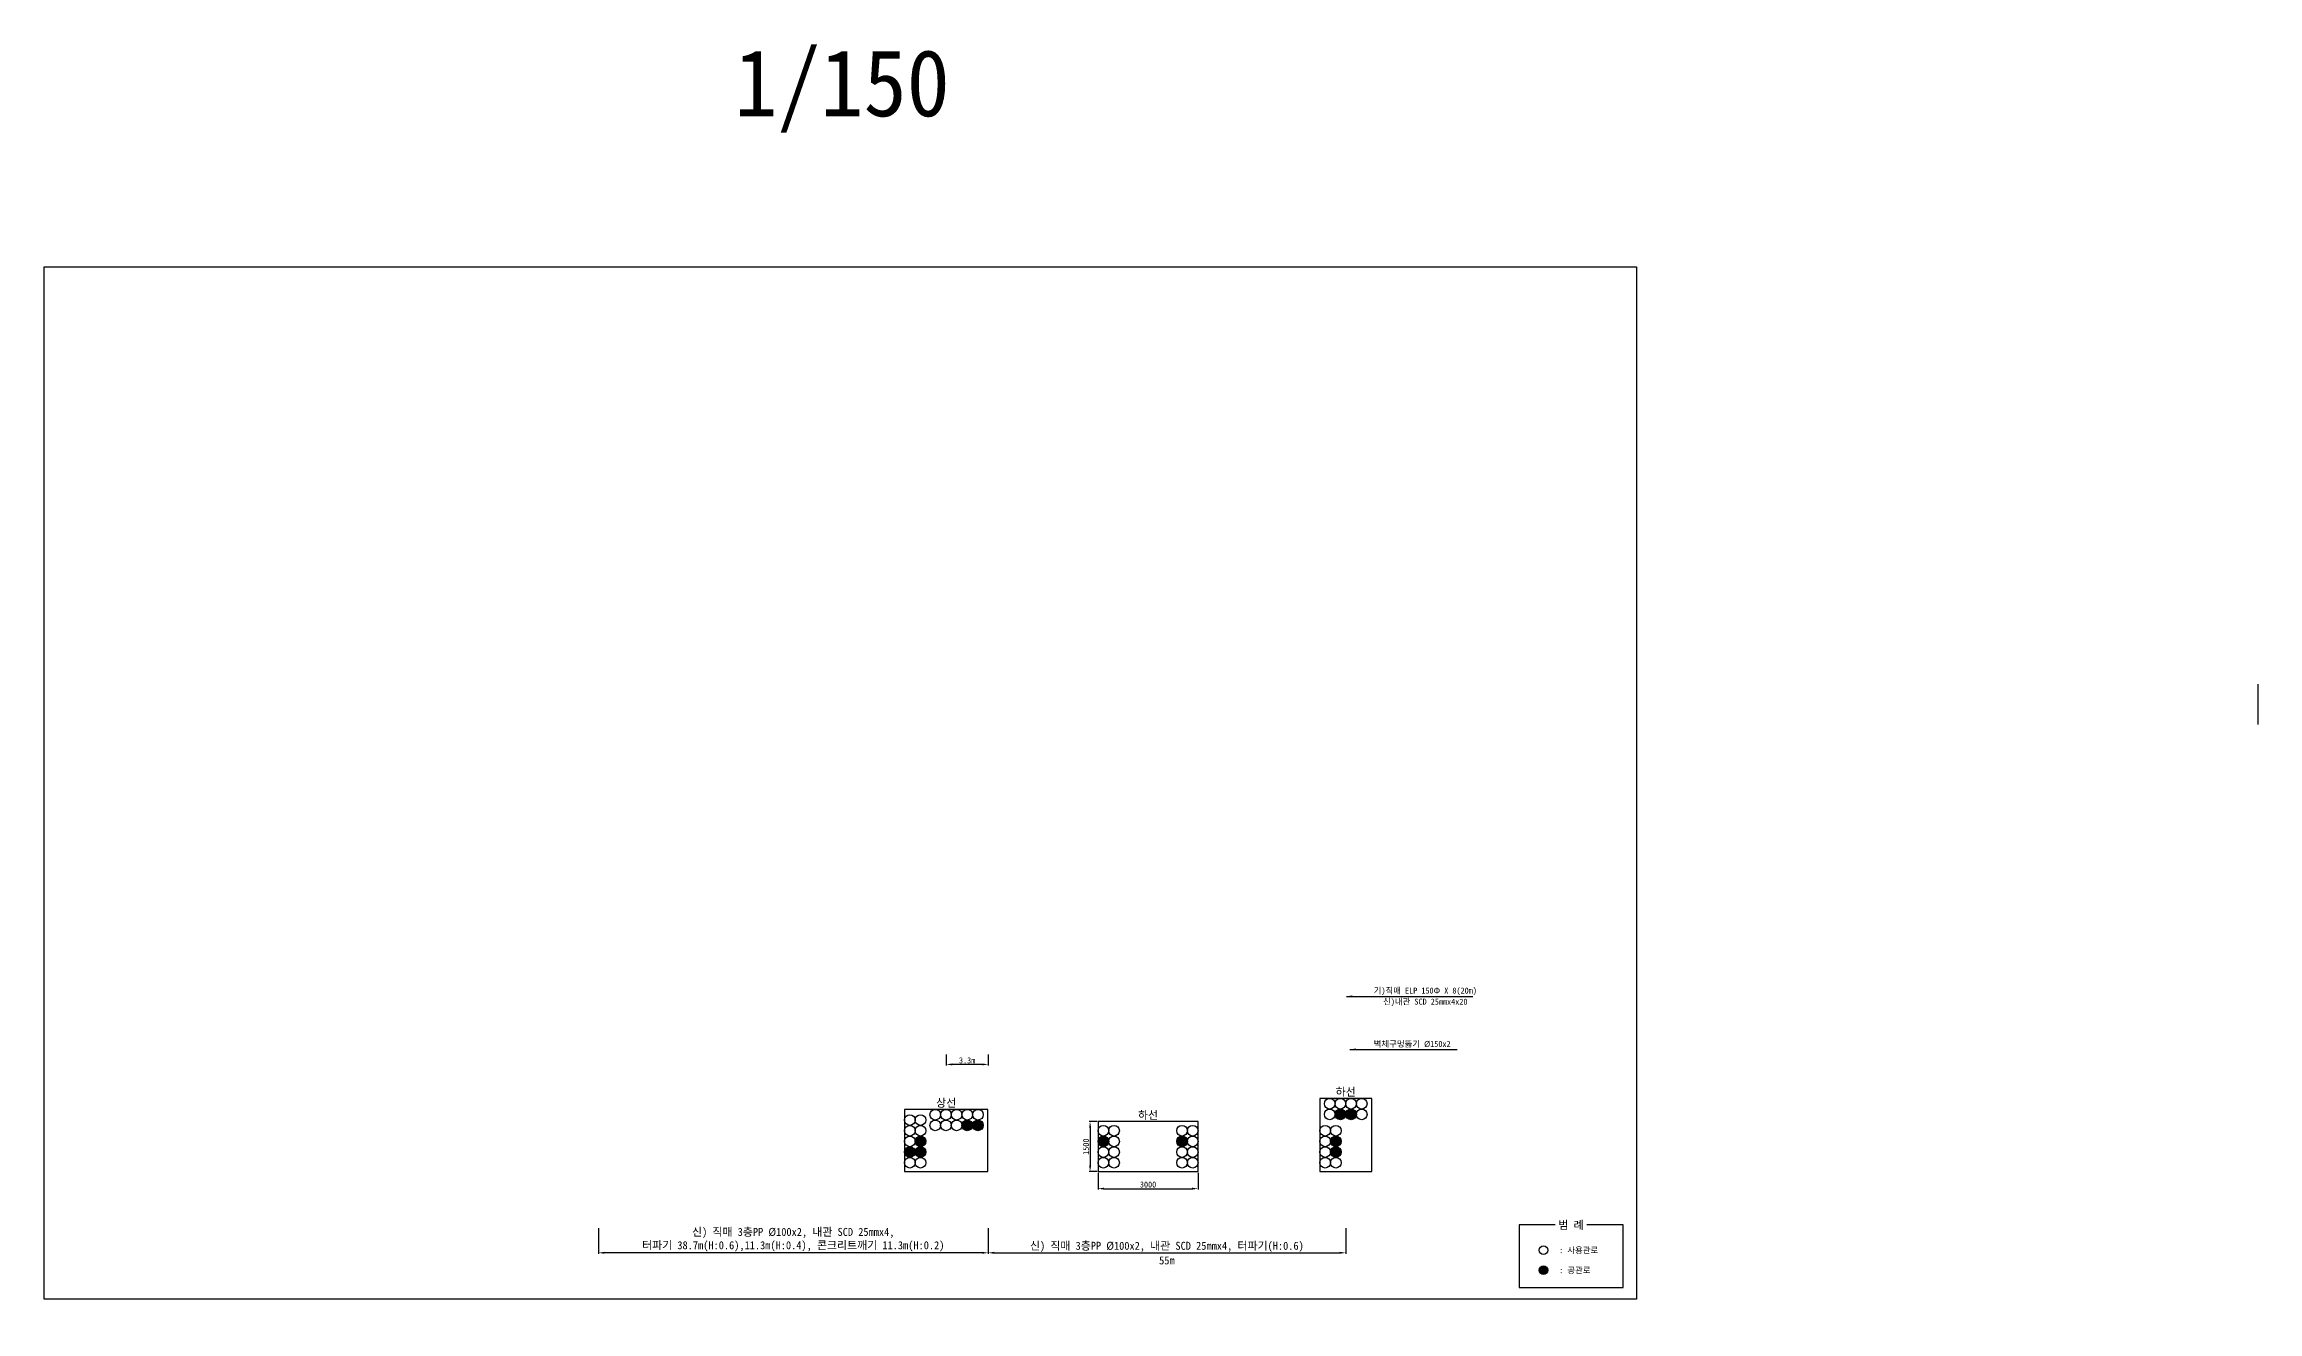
# Model space of a CAD drawing. Extents: x -149224 to -148798, y -3737 to -3590.
# Drawn here: x -149223.7 to -149057.7, y -3705.3 to -3610.3 of the extents above; entities that cross this region are included whole.
import ezdxf
from ezdxf.enums import TextEntityAlignment as Align

# ---------------------------------------------------------------- set-up
doc = ezdxf.new("R2010")
doc.units = 0
doc.header["$MEASUREMENT"] = 0
doc.layers.get('DEFPOINTS').update_dxf_attribs({"linetype": 'CONTINUOUS'})
for name, color, linetype in [('TX-PAPR', 2, 'CONTINUOUS'), ('TZ-BASE', 253, 'CONTINUOUS'), ('TZ-DIMS', 1, 'CONTINUOUS'), ('TZ-LEAL', 1, 'CONTINUOUS'), ('TZ-LEAT', 3, 'CONTINUOUS'), ('TZ-LINE', 7, 'CONTINUOUS'), ('TZ-TEX2', 3, 'CONTINUOUS'), ('TZ-TEXT', 6, 'CONTINUOUS')]:
    doc.layers.add(name, color=color, linetype=linetype)
doc.styles.get("Standard").update_dxf_attribs({"font": 'GulimChe.ttf'})
doc.dimstyles.new('D150', dxfattribs={"dimscale": 0.15, "dimtxt": 3, "dimasz": 3, "dimexe": 0.5, "dimexo": 0.5, "dimgap": 0.5, "dimtad": 1, "dimdec": 0, "dimzin": 1, "dimdsep": 46, "dimlunit": 6, "dimtxsty": 'Standard', "dimcen": 1, "dimclrd": 1, "dimclre": 1, "dimclrt": 3, "dimadec": 0, "dimazin": 0, "dimtfac": 1, "dimtdec": 0, "dimtix": 1, "dimtmove": 2, "dimatfit": 3, "dimfxl": 0, "dimtvp": 2, "dimlwd": -1, "dimlwe": -1, "dimarcsym": 0})

# ---------------------------------------------------------------- blocks, each defined once
blk = doc.blocks.new('*D5')
at = {"layer": 'DEFPOINTS', "color": 0, "ltscale": 2}
for p in [(-149144.69, -3691.08), (-149145.29, -3694.83), (-149144.69, -3694.83)]:
    blk.add_point(p, dxfattribs=at)
at = {"layer": 'TZ-DIMS', "color": 1, "ltscale": 2}
for p, q in [((-149144.76, -3691.08), (-149145.36, -3691.08)), ((-149145.29, -3691.53), (-149145.29, -3694.38)), ((-149144.76, -3694.83), (-149145.36, -3694.83))]:
    blk.add_line(p, q, dxfattribs=at)
for points in [[(-149145.36, -3691.53), (-149145.21, -3691.53), (-149145.29, -3691.08)], [(-149145.36, -3694.38), (-149145.21, -3694.38), (-149145.29, -3694.83)]]:
    blk.add_solid(points, dxfattribs=at)
at = {"layer": 'TZ-DIMS', "color": 3, "ltscale": 2, "insert": (-149145.59, -3692.96), "char_height": 0.45, "attachment_point": 5, "rotation": 90}
blk.add_mtext('1500', dxfattribs=at)
blk = doc.blocks.new('*D6')
at = {"layer": 'DEFPOINTS', "color": 0, "ltscale": 2}
for p in [(-149144.69, -3694.83), (-149137.19, -3694.83), (-149137.19, -3696.11)]:
    blk.add_point(p, dxfattribs=at)
at = {"layer": 'TZ-DIMS', "color": 1, "ltscale": 2}
for p, q in [((-149144.69, -3694.91), (-149144.69, -3696.18)), ((-149137.19, -3694.91), (-149137.19, -3696.18)), ((-149144.24, -3696.11), (-149137.64, -3696.11))]:
    blk.add_line(p, q, dxfattribs=at)
for points in [[(-149144.24, -3696.03), (-149144.24, -3696.18), (-149144.69, -3696.11)], [(-149137.64, -3696.03), (-149137.64, -3696.18), (-149137.19, -3696.11)]]:
    blk.add_solid(points, dxfattribs=at)
at = {"layer": 'TZ-DIMS', "color": 3, "ltscale": 2, "insert": (-149140.94, -3695.8), "char_height": 0.45, "attachment_point": 5}
blk.add_mtext('3000', dxfattribs=at)
blk = doc.blocks.new('*D7')
at = {"layer": 'DEFPOINTS', "color": 0, "ltscale": 2}
for p in [(-149156.08, -3685.99), (-149156.08, -3686.79), (-149152.93, -3685.99)]:
    blk.add_point(p, dxfattribs=at)
at = {"layer": 'TZ-DIMS', "color": 1, "ltscale": 2}
for p, q in [((-149156.08, -3686.06), (-149156.08, -3686.87)), ((-149153.38, -3686.79), (-149155.63, -3686.79)), ((-149152.93, -3686.06), (-149152.93, -3686.87))]:
    blk.add_line(p, q, dxfattribs=at)
for points in [[(-149155.63, -3686.72), (-149155.63, -3686.87), (-149156.08, -3686.79)], [(-149153.38, -3686.72), (-149153.38, -3686.87), (-149152.93, -3686.79)]]:
    blk.add_solid(points, dxfattribs=at)
at = {"layer": 'TZ-DIMS', "color": 3, "ltscale": 2, "insert": (-149154.51, -3686.49), "char_height": 0.45, "width": 0.2959, "attachment_point": 5}
blk.add_mtext('3.3m', dxfattribs=at)
blk = doc.blocks.new('*D8')
at = {"layer": 'DEFPOINTS', "color": 0, "ltscale": 2}
for p in [(-149152.93, -3698.98), (-149126.12, -3698.98), (-149126.12, -3700.92)]:
    blk.add_point(p, dxfattribs=at)
at = {"layer": 'TZ-TEXT', "color": 1, "ltscale": 2}
for p, q in [((-149152.93, -3699.06), (-149152.93, -3700.99)), ((-149126.12, -3699.06), (-149126.12, -3700.99)), ((-149152.48, -3700.92), (-149126.57, -3700.92))]:
    blk.add_line(p, q, dxfattribs=at)
for points in [[(-149152.48, -3700.84), (-149152.48, -3700.99), (-149152.93, -3700.92)], [(-149126.57, -3700.84), (-149126.57, -3700.99), (-149126.12, -3700.92)]]:
    blk.add_solid(points, dxfattribs=at)
at = {"layer": 'TZ-TEXT', "color": 3, "ltscale": 2, "insert": (-149139.53, -3700.47), "char_height": 0.6, "attachment_point": 5}
blk.add_mtext('{\\C6;신) 직매 3층PP Ø100x2, 내관 SCD 25mmx4, 터파기(H:0.6)}', dxfattribs=at)
blk = doc.blocks.new('*D9')
at = {"layer": 'DEFPOINTS', "color": 0, "ltscale": 2}
for p in [(-149182.16, -3698.98), (-149152.93, -3698.98), (-149182.16, -3700.92)]:
    blk.add_point(p, dxfattribs=at)
at = {"layer": 'TZ-TEXT', "color": 1, "ltscale": 2}
for p, q in [((-149182.16, -3699.06), (-149182.16, -3700.99)), ((-149152.93, -3699.06), (-149152.93, -3700.99)), ((-149153.38, -3700.92), (-149181.71, -3700.92))]:
    blk.add_line(p, q, dxfattribs=at)
for points in [[(-149181.71, -3700.84), (-149181.71, -3700.99), (-149182.16, -3700.92)], [(-149153.38, -3700.84), (-149153.38, -3700.99), (-149152.93, -3700.92)]]:
    blk.add_solid(points, dxfattribs=at)
at = {"layer": 'TZ-TEXT', "color": 3, "ltscale": 2, "insert": (-149167.55, -3699.93), "char_height": 0.6, "attachment_point": 5}
blk.add_mtext('{\\C6;신) 직매 3층PP Ø100x2, 내관 SCD 25mmx4,\\P터파기 38.7m(H:0.6),11.3m(H:0.4), 콘크리트깨기 11.3m(H:0.2)}', dxfattribs=at)

msp = doc.modelspace()

# ---------------------------------------------------------------- hatches: boundary and pattern name
at = {"layer": 'TZ-LINE', "ltscale": 2}
h = msp.add_hatch(color=256, dxfattribs=at)
h.dxf.hatch_style = 1
h.paths.add_polyline_path([(-149126.92, -3690.54, 1), (-149126.12, -3690.54, 1)])
h = msp.add_hatch(color=256, dxfattribs=at)
h.dxf.hatch_style = 1
h.paths.add_polyline_path([(-149126.12, -3690.54, 1), (-149125.32, -3690.54, 1)])
h = msp.add_hatch(color=256, dxfattribs=at)
h.dxf.hatch_style = 1
h.paths.add_polyline_path([(-149154.9, -3691.36, 1), (-149154.1, -3691.36, 1)])
h = msp.add_hatch(color=256, dxfattribs=at)
h.dxf.hatch_style = 1
h.paths.add_polyline_path([(-149154.1, -3691.36, 1), (-149153.3, -3691.36, 1)])
h = msp.add_hatch(color=256, dxfattribs=at)
h.dxf.hatch_style = 1
h.paths.add_polyline_path([(-149159.21, -3693.36, 1), (-149158.41, -3693.36, 1)])
h = msp.add_hatch(color=256, dxfattribs=at)
h.dxf.hatch_style = 1
h.paths.add_polyline_path([(-149158.41, -3692.56, 1), (-149157.61, -3692.56, 1)])
h = msp.add_hatch(color=256, dxfattribs=at)
h.dxf.hatch_style = 1
h.paths.add_polyline_path([(-149158.41, -3693.36, 1), (-149157.61, -3693.36, 1)])
h = msp.add_hatch(color=256, dxfattribs=at)
h.dxf.hatch_style = 1
h.paths.add_polyline_path([(-149144.69, -3692.56, 1), (-149143.89, -3692.56, 1)])
h = msp.add_hatch(color=256, dxfattribs=at)
h.dxf.hatch_style = 1
h.paths.add_polyline_path([(-149138.79, -3692.56, 1), (-149137.99, -3692.56, 1)])
h = msp.add_hatch(color=256, dxfattribs=at)
h.dxf.hatch_style = 1
h.paths.add_polyline_path([(-149127.26, -3692.56, 1), (-149126.46, -3692.56, 1)])
h = msp.add_hatch(color=256, dxfattribs=at)
h.dxf.hatch_style = 1
h.paths.add_polyline_path([(-149127.26, -3693.36, 1), (-149126.46, -3693.36, 1)])
h = msp.add_hatch(color=256, dxfattribs=at)
h.dxf.hatch_style = 1
h.paths.add_polyline_path([(-149111.61, -3702.22, 1), (-149110.97, -3702.22, 1)])

# ---------------------------------------------------------------- linework, layer by layer
at = {"layer": 'TX-PAPR'}
msp.add_lwpolyline([(-149223.72, -3627), (-149104.32, -3627), (-149104.32, -3704.4), (-149223.72, -3704.4)], close=True, dxfattribs=at)
at = {"layer": 'TZ-BASE'}
msp.add_line((-149057.72, -3658.28), (-149057.72, -3661.31), dxfattribs=at)
at = {"layer": 'TZ-LINE', "ltscale": 2, "elevation": 0.23}
for points in [[(-149128.06, -3694.83), (-149124.17, -3694.83), (-149124.17, -3689.34), (-149128.06, -3689.34)], [(-149159.21, -3694.83), (-149152.95, -3694.83), (-149152.95, -3690.16), (-149159.21, -3690.16)], [(-149144.69, -3694.83), (-149137.19, -3694.83), (-149137.19, -3691.08), (-149144.69, -3691.08)]]:
    msp.add_lwpolyline(points, close=True, dxfattribs=at)
msp.add_lwpolyline([(-149110.4, -3698.82), (-149113.12, -3698.82), (-149113.12, -3703.52), (-149105.31, -3703.52), (-149105.31, -3698.82), (-149108.03, -3698.82)], dxfattribs=at)
at = {"layer": 'TZ-LINE', "ltscale": 2}
for centre, radius in [((-149127.32, -3689.74, 0.23), 0.4), ((-149127.32, -3690.54, 0.23), 0.4), ((-149126.52, -3689.74, 0.23), 0.4), ((-149126.52, -3690.54, 0.23), 0.4), ((-149125.72, -3689.74, 0.23), 0.4), ((-149125.72, -3690.54, 0.23), 0.4), ((-149124.92, -3689.74, 0.23), 0.4), ((-149124.92, -3690.54, 0.23), 0.4), ((-149158.81, -3690.96, 0.23), 0.4), ((-149158.81, -3691.76, 0.23), 0.4), ((-149158.01, -3690.96, 0.23), 0.4), ((-149158.01, -3691.76, 0.23), 0.4), ((-149156.9, -3690.56, 0.23), 0.4), ((-149156.9, -3691.36, 0.23), 0.4), ((-149156.1, -3690.56, 0.23), 0.4), ((-149156.1, -3691.36, 0.23), 0.4), ((-149155.3, -3690.56, 0.23), 0.4), ((-149155.3, -3691.36, 0.23), 0.4), ((-149154.5, -3690.56, 0.23), 0.4), ((-149154.5, -3691.36, 0.23), 0.4), ((-149153.7, -3690.56, 0.23), 0.4), ((-149153.7, -3691.36, 0.23), 0.4), ((-149144.29, -3691.76, 0.23), 0.4), ((-149143.49, -3691.76, 0.23), 0.4), ((-149138.39, -3691.76, 0.23), 0.4), ((-149137.59, -3691.76, 0.23), 0.4), ((-149127.66, -3691.76, 0.23), 0.4), ((-149126.86, -3691.76, 0.23), 0.4), ((-149158.81, -3692.56, 0.23), 0.4), ((-149158.81, -3693.36, 0.23), 0.4), ((-149158.01, -3692.56, 0.23), 0.4), ((-149158.01, -3693.36, 0.23), 0.4), ((-149144.29, -3692.56, 0.23), 0.4), ((-149144.29, -3693.36, 0.23), 0.4), ((-149143.49, -3692.56, 0.23), 0.4), ((-149143.49, -3693.36, 0.23), 0.4), ((-149138.39, -3692.56, 0.23), 0.4), ((-149138.39, -3693.36, 0.23), 0.4), ((-149137.59, -3692.56, 0.23), 0.4), ((-149137.59, -3693.36, 0.23), 0.4), ((-149127.66, -3692.56, 0.23), 0.4), ((-149127.66, -3693.36, 0.23), 0.4), ((-149126.86, -3692.56, 0.23), 0.4), ((-149126.86, -3693.36, 0.23), 0.4), ((-149158.81, -3694.16, 0.23), 0.4), ((-149158.01, -3694.16, 0.23), 0.4), ((-149144.29, -3694.16, 0.23), 0.4), ((-149143.49, -3694.16, 0.23), 0.4), ((-149138.39, -3694.16, 0.23), 0.4), ((-149137.59, -3694.16, 0.23), 0.4), ((-149127.66, -3694.16, 0.23), 0.4), ((-149126.86, -3694.16, 0.23), 0.4), ((-149111.29, -3700.72, 0.23), 0.32), ((-149111.29, -3702.22, 0.23), 0.32)]:
    msp.add_circle(centre, radius, dxfattribs=at)

# ---------------------------------------------------------------- texts
at = {"layer": 'TZ-LEAT'}
msp.add_text('기)직매 ELP 150Φ X 8(20m)', height=0.45, dxfattribs=at).set_placement((-149120.15, -3681.28, 0.23), align=Align.MIDDLE)
at = {"layer": 'TZ-TEX2'}
for s, height, p in [('1/150', 5, (-149163.89, -3613.61)), ('하선', 0.6, (-149126.12, -3688.84, 0.23)), ('상선', 0.6, (-149156.08, -3689.66, 0.23)), ('하선', 0.6, (-149140.94, -3690.58, 0.23)), ('범 례', 0.6, (-149109.22, -3698.82, 0.23))]:
    msp.add_text(s, height=height, dxfattribs=at).set_placement(p, align=Align.MIDDLE)
for s, p in [(': 사용관로', (-149110.11, -3700.72, 0.23)), (': 공관로', (-149110.11, -3702.22, 0.23))]:
    msp.add_text(s, height=0.45, dxfattribs=at).set_placement(p, align=Align.MIDDLE_LEFT)
at = {"layer": 'TZ-TEXT'}
msp.add_text('신)내관 SCD 25mmx4x20', height=0.45, rotation=359.9482, dxfattribs=at).set_placement((-149120.15, -3682.11, 0.23), align=Align.MIDDLE)
msp.add_text('벽체구멍뚫기 Ø150x2', height=0.45, rotation=359.9482, dxfattribs=at).set_placement((-149124.02, -3685.25, 0.23), align=Align.MIDDLE_LEFT)
at = {"layer": 'TZ-TEXT', "ltscale": 2, "insert": (-149139.53, -3701.49, 0.23), "char_height": 0.6, "attachment_point": 5}
msp.add_mtext('55m', dxfattribs=at)

# ---------------------------------------------------------------- dimensions: what is measured, and where the dimension line sits
at = {"layer": 'TZ-DIMS', "ltscale": 2}
for base, p1, p2, text, picture, middle in [((-149156.08, -3686.79, 0.23), (-149152.93, -3685.99, 0.23), (-149156.08, -3685.99, 0.23), '<>.3m', '*D7', (-149154.51, -3686.49, 0.23)), ((-149137.19, -3696.11, 0.23), (-149144.69, -3694.83, 0.23), (-149137.19, -3694.83, 0.23), '3000', '*D6', (-149140.94, -3695.8, 0.23))]:
    dim = msp.add_linear_dim(base=base, p1=p1, p2=p2, text=text, dimstyle='D150', dxfattribs=at)
    dim.commit()
    dim.dimension.update_dxf_attribs({"geometry": picture, "text_midpoint": middle})
dim = msp.add_linear_dim(base=(-149145.29, -3694.83, 0.23), p1=(-149144.69, -3691.08, 0.23), p2=(-149144.69, -3694.83, 0.23), angle=90, text='1500', dimstyle='D150', dxfattribs=at)
dim.commit()
dim.dimension.update_dxf_attribs({"geometry": '*D5', "text_midpoint": (-149145.59, -3692.96, 0.23)})
at = {"layer": 'TZ-TEXT', "ltscale": 2}
for base, p2, text, picture, middle in [((-149182.16, -3700.92, 0.23), (-149182.16, -3698.98, 0.23), '{\\C6;신) 직매 3층PP Ø100x2, 내관 SCD 25mmx4,\\P터파기 38.7m(H:0.6),11.3m(H:0.4), 콘크리트깨기 11.3m(H:0.2)}', '*D9', (-149167.55, -3699.93, 0.23)), ((-149126.12, -3700.92, 0.23), (-149126.12, -3698.98, 0.23), '{\\C6;신) 직매 3층PP Ø100x2, 내관 SCD 25mmx4, 터파기(H:0.6)}', '*D8', (-149139.53, -3700.47, 0.23))]:
    dim = msp.add_linear_dim(base=base, p1=(-149152.93, -3698.98, 0.23), p2=p2, text=text, dimstyle='D150', override={"dimtxt": 4}, dxfattribs=at)
    dim.commit()
    dim.dimension.update_dxf_attribs({"geometry": picture, "text_midpoint": middle})

# ---------------------------------------------------------------- leaders
at = {"layer": 'TZ-LEAL'}
for points in [[(-149126.06, -3681.69, 0.23), (-149116.58, -3681.69)], [(-149125.8, -3685.67, 0.23), (-149117.76, -3685.67, 0)]]:
    msp.add_leader(points, dimstyle='D150', dxfattribs=at)

doc.saveas('drawing.dxf')
